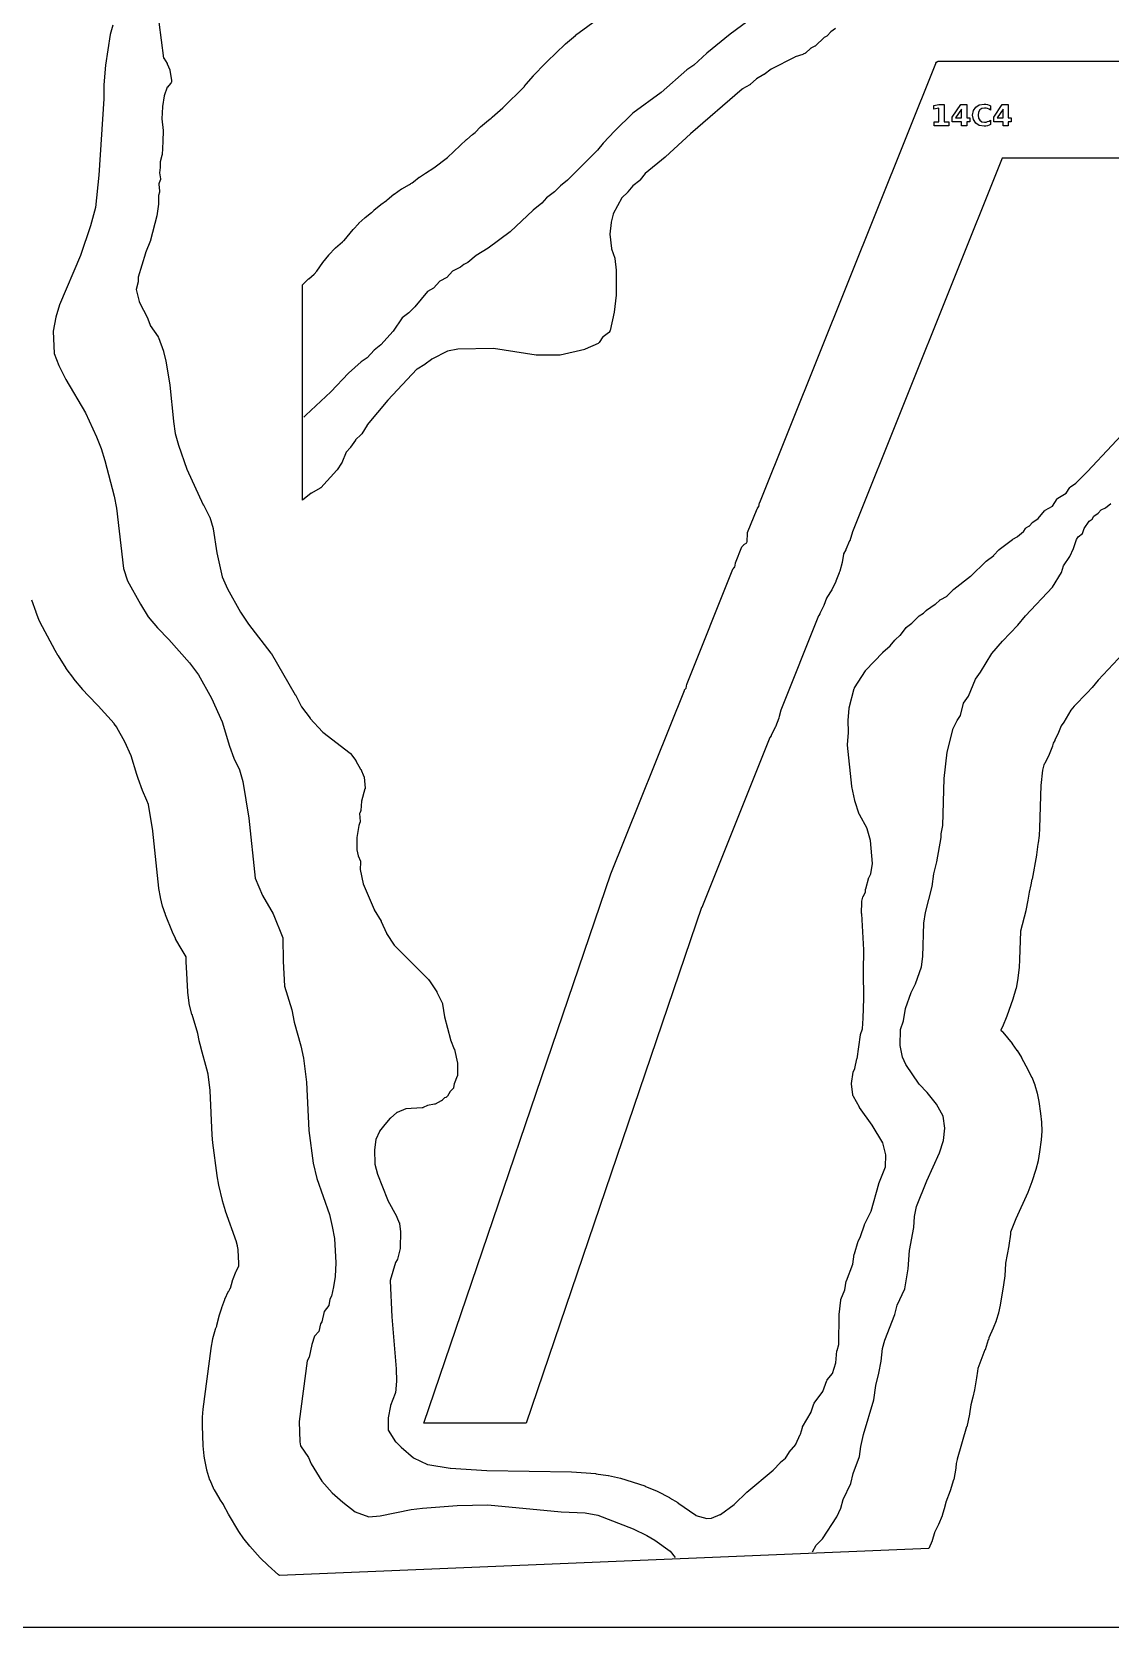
# Model space of a CAD drawing. Header units: millimetres. Extents: x 0 to 841, y 0 to 594.
# Drawn here: x 395.7 to 618.4, y 0 to 329.5 of the extents above; entities that cross this region are included whole.
import ezdxf

# ---------------------------------------------------------------- set-up
doc = ezdxf.new("R2010")
doc.units = ezdxf.units.MM
for name, color, linetype in [('CUT', 1, 'Continuous'), ('ENGRAVE', 5, 'Continuous'), ('SHEET_EDGE_DO_NOT_CUT', 8, 'Continuous')]:
    doc.layers.add(name, color=color, linetype=linetype)

msp = doc.modelspace()

# ---------------------------------------------------------------- linework, layer by layer
at = {"layer": 'CUT'}
for points in [[(421.95, 331.46), (422.95, 324.06), (422.96, 324.05), (422.96, 324.03), (423.65, 322.93), (423.68, 322.87), (424.21, 321.66), (424.22, 321.62), (424.23, 321.58), (424.24, 321.54), (424.58, 319.43), (424.59, 319.38), (424.59, 319.33), (424.58, 319.28), (424.57, 319.23), (424.56, 319.18), (424.49, 318.98), (424.47, 318.93), (424.44, 318.89), (424.42, 318.84), (424.39, 318.81), (423.72, 318.07), (423.71, 318.06), (423.7, 318.05), (423.07, 316.29), (423.07, 316.27), (423.06, 316.26), (422.74, 314.03), (422.73, 314.01), (422.57, 311.51), (422.57, 311.5), (422.57, 311.49), (422.84, 309.09), (422.84, 309.02), (422.8, 306.88), (422.8, 306.85), (422.61, 304.05), (422.6, 303.99), (422.59, 303.94), (422.21, 302.65), (422.2, 302.63), (422.2, 302.62), (422.24, 301.53), (422.24, 301.48), (422.24, 301.43), (422.07, 300.37), (422.07, 300.36), (422.07, 300.34), (422.28, 299.11), (422.29, 299.06), (422.29, 299.01), (422.28, 298.96), (422.27, 298.91), (422.26, 298.86), (421.97, 298.06), (421.97, 298.05), (421.97, 298.04), (422.11, 296.56), (422.11, 296.51), (422.11, 296.47), (422.1, 296.42), (422.09, 296.38), (421.91, 295.71), (421.9, 295.7), (421.9, 295.69), (421.87, 293.94), (421.87, 293.88), (421.53, 291.5), (421.52, 291.45), (420.25, 286.46), (420.23, 286.4), (419.19, 283.83), (419.18, 283.8), (417.7, 278.8), (417.69, 278.78), (417.69, 278.77), (417.69, 277.98), (417.68, 277.92), (417.67, 277.86), (417.27, 276.26), (417.27, 276.25), (417.27, 276.23), (417.9, 273.77), (417.9, 273.75), (417.91, 273.74), (419.67, 270.27), (419.7, 270.21), (420.19, 268.88), (420.19, 268.86), (420.2, 268.85), (421.81, 266.48), (421.84, 266.42), (421.86, 266.37), (422.91, 263.53), (422.93, 263.48), (423.42, 261.48), (423.43, 261.44), (424.21, 256.55), (424.21, 256.53), (424.96, 249.04), (424.96, 249.02), (425.36, 246.55), (425.36, 246.53), (425.99, 244.11), (425.99, 244.09), (427.76, 239.15), (427.77, 239.13), (431.14, 231.8), (431.15, 231.79), (432.44, 229.31), (432.47, 229.27), (432.48, 229.22), (433.18, 226.9), (433.18, 226.87), (433.19, 226.83), (433.9, 221.89), (433.9, 221.87), (435.05, 216.93), (435.05, 216.92), (435.05, 216.91), (436.12, 214.47), (436.13, 214.45), (438.81, 209.61), (438.82, 209.59), (440.48, 207.15), (440.49, 207.14), (445.11, 201.17), (445.14, 201.12), (450.14, 192.57), (450.15, 192.55), (451.42, 190.09), (451.42, 190.08), (451.43, 190.07), (453.17, 187.7), (453.19, 187.68), (455.78, 184.87), (455.79, 184.86), (455.8, 184.85), (461.46, 180.52), (461.49, 180.49), (461.52, 180.45), (461.55, 180.42), (462.62, 178.96), (462.66, 178.91), (463.62, 177.21), (463.64, 177.17), (464.31, 175.69), (464.33, 175.64), (464.34, 175.59), (464.35, 175.53), (464.54, 173.29), (464.54, 173.25), (464.54, 173.2), (464.53, 173.15), (464.52, 173.11), (463.78, 170.6), (463.77, 170.59), (463.77, 170.58), (463.64, 168.63), (463.64, 168.59), (463.63, 168.54), (463.62, 168.5), (463.6, 168.46), (463.43, 168.08), (463.42, 168.07), (463.42, 168.06), (463.51, 166.38), (463.51, 166.32), (463.51, 166.27), (463.49, 166.21), (463.48, 166.16), (463.23, 165.56), (463.23, 165.54), (463.22, 165.53), (462.84, 163.07), (462.84, 163.06), (462.84, 163.05), (462.83, 160.58), (462.83, 160.56), (462.84, 160.55), (463.13, 159.3), (463.13, 159.29), (463.13, 159.28), (463.58, 158.21), (463.6, 158.16), (463.61, 158.1), (463.62, 158.05), (463.62, 157.99), (463.56, 156.5), (463.56, 156.49), (463.56, 156.47), (464.17, 153.53), (464.18, 153.52), (464.18, 153.51), (466.4, 148.19), (466.4, 148.18), (466.4, 148.17), (467.83, 145.81), (467.86, 145.75), (468.94, 143.29), (468.94, 143.28), (468.95, 143.27), (470.57, 140.87), (470.57, 140.86), (470.58, 140.85), (477.62, 133.72), (477.65, 133.69), (477.68, 133.65), (479.33, 131.19), (479.36, 131.13), (480.5, 128.78), (480.52, 128.73), (480.54, 128.69), (480.55, 128.64), (480.95, 126.07), (480.96, 126.05), (482.19, 121.35), (482.2, 121.32), (482.97, 119.39), (482.98, 119.35), (482.99, 119.31), (483.6, 116.46), (483.61, 116.41), (483.62, 116.36), (483.63, 113.97), (483.63, 113.92), (483.62, 113.87), (483.61, 113.83), (483.59, 113.78), (482.97, 112.23), (482.96, 112.21), (482.96, 112.2), (482.83, 111.47), (482.82, 111.43), (482.8, 111.38), (482.78, 111.33), (482.76, 111.29), (482.73, 111.25), (482.7, 111.21), (482.11, 110.61), (482.1, 110.6), (482.1, 110.59), (481.56, 109.68), (481.54, 109.64), (481.51, 109.61), (481.48, 109.58), (481.44, 109.55), (481.36, 109.48), (481.32, 109.45), (481.27, 109.42), (481.22, 109.4), (480.93, 109.3), (480.91, 109.29), (480.91, 109.28), (480.42, 108.76), (480.39, 108.73), (480.36, 108.71), (480.32, 108.68), (480.28, 108.66), (479.04, 108.02), (478.99, 108), (478.94, 107.99), (478.89, 107.97), (477.42, 107.72), (477.41, 107.71), (477.4, 107.71), (476.54, 107.29), (476.5, 107.27), (476.45, 107.26), (476.4, 107.25), (476.36, 107.24), (472.96, 107.02), (472.95, 107.01), (472.93, 107.01), (471.15, 106.28), (471.14, 106.27), (471.13, 106.26), (469.77, 105.13), (469.76, 105.12), (469.75, 105.11), (468.6, 103.8), (468.59, 103.79), (467.53, 102.41), (467.53, 102.39), (467.52, 102.38), (466.75, 100.72), (466.74, 100.71), (466.74, 100.7), (466.49, 98.6), (466.48, 98.56), (466.55, 95.66), (466.55, 95.64), (466.56, 95.63), (467.09, 93.56), (467.1, 93.54), (469.16, 88.28), (469.17, 88.25), (471.09, 84.73), (471.12, 84.68), (471.61, 83.52), (471.63, 83.47), (471.64, 83.43), (471.65, 83.38), (471.84, 81.67), (471.85, 81.61), (471.78, 78.32), (471.78, 78.27), (471.77, 78.21), (471.25, 76.01), (471.24, 75.97), (471.22, 75.92), (471.2, 75.88), (471.17, 75.84), (470.82, 75.33), (470.82, 75.32), (470.81, 75.31), (469.73, 71.56), (469.73, 71.55), (469.73, 71.53), (470.04, 64.06), (470.04, 64.05), (470.95, 53.32), (470.95, 53.3), (471.01, 50.86), (471.01, 50.8), (470.79, 48.38), (470.78, 48.33), (470.77, 48.29), (470.76, 48.25), (469.82, 45.74), (469.82, 45.73), (469.82, 45.72), (469.29, 43.24), (469.29, 43.23), (469.29, 43.22), (469.32, 40.72), (469.32, 40.71), (469.33, 40.7), (470.84, 38.28), (470.85, 38.27), (470.86, 38.26), (471.96, 37.16), (471.97, 37.14), (474.53, 34.99), (474.54, 34.98), (474.56, 34.97), (477.44, 33.56), (477.45, 33.55), (477.47, 33.55), (482.14, 32.84), (482.17, 32.83), (489.65, 32.37), (489.66, 32.37), (507.16, 32.06), (507.19, 32.06), (512.17, 31.69), (512.21, 31.68), (514.74, 31.33), (514.78, 31.32), (517.27, 30.77), (517.31, 30.76), (522.28, 29.15), (522.32, 29.13), (524.83, 28.07), (524.87, 28.05), (527.4, 26.74), (527.42, 26.73), (529.12, 25.71), (529.15, 25.69), (532.83, 23.09), (532.84, 23.08), (532.86, 23.08), (535.11, 22.42), (535.12, 22.42), (535.13, 22.42), (536.07, 22.51), (536.08, 22.51), (536.09, 22.51), (537.88, 23.24), (537.89, 23.24), (537.9, 23.25), (540.76, 25.34), (540.79, 25.37), (543.34, 27.85), (543.37, 27.88), (548.78, 32.38), (548.81, 32.4), (550.29, 34.02), (550.33, 34.06), (551.32, 34.89), (551.33, 34.9), (551.33, 34.91), (552.08, 36.08), (552.12, 36.13), (553.46, 37.73), (553.46, 37.74), (553.47, 37.75), (554.4, 39.8), (554.42, 39.83), (554.83, 41.25), (554.85, 41.31), (554.88, 41.36), (556.65, 44.4), (556.65, 44.42), (556.66, 44.43), (557.23, 46.14), (557.25, 46.19), (557.27, 46.24), (557.3, 46.28), (559.04, 48.65), (559.05, 48.66), (559.05, 48.67), (559.9, 50.93), (559.93, 50.98), (559.95, 51.03), (559.99, 51.07), (561.07, 52.37), (561.07, 52.38), (561.08, 52.39), (561.72, 54.56), (561.72, 54.57), (561.72, 54.58), (561.98, 57.03), (561.99, 57.08), (562, 57.12), (562.37, 58.36), (562.37, 58.37), (562.37, 58.38), (562.4, 64.53), (562.41, 64.59), (562.75, 67.52), (562.76, 67.57), (562.77, 67.61), (562.78, 67.65), (563.58, 69.65), (563.58, 69.66), (563.58, 69.67), (563.9, 71.42), (563.91, 71.47), (563.92, 71.51), (565.24, 74.93), (565.25, 74.94), (565.25, 74.95), (565.56, 77.02), (565.57, 77.05), (565.58, 77.09), (566.38, 79.68), (566.39, 79.72), (566.41, 79.76), (566.85, 80.65), (566.86, 80.68), (567.64, 83.06), (567.66, 83.13), (569.01, 85.88), (569.01, 85.89), (569.02, 85.9), (570.62, 91.55), (570.63, 91.59), (571.98, 95.04), (571.99, 95.05), (571.99, 95.06), (572.08, 97.52), (572.08, 97.53), (572.08, 97.55), (571.46, 100), (571.46, 100.01), (571.45, 100.02), (569.26, 103.65), (569.25, 103.66), (566.65, 107.33), (566.63, 107.37), (565.36, 109.58), (565.34, 109.63), (565.32, 109.68), (565.25, 109.87), (565.24, 109.92), (565.23, 109.97), (564.98, 112.15), (564.98, 112.2), (564.98, 112.24), (564.99, 112.28), (565.34, 114.61), (565.35, 114.67), (565.37, 114.72), (565.39, 114.77), (565.7, 115.35), (565.7, 115.36), (565.7, 115.37), (566.11, 117.36), (566.12, 117.38), (566.85, 122.3), (566.86, 122.34), (566.87, 122.37), (567.23, 123.54), (567.23, 123.56), (567.23, 123.57), (567.41, 125.79), (567.41, 125.8), (567.55, 129.86), (567.55, 129.87), (567.43, 135.36), (567.43, 135.39), (567.55, 139.85), (567.55, 139.88), (567.08, 147.32), (567.07, 147.36), (567.11, 149.82), (567.11, 149.87), (567.12, 149.93), (567.31, 150.74), (567.32, 150.78), (567.34, 150.82), (567.36, 150.86), (567.87, 151.78), (567.87, 151.8), (567.87, 151.81), (567.89, 152.38), (567.9, 152.44), (567.91, 152.5), (568.55, 154.79), (568.57, 154.84), (568.6, 154.89), (568.97, 155.57), (568.98, 155.58), (568.98, 155.59), (569.29, 157.68), (569.29, 157.69), (569.29, 157.71), (568.9, 162.45), (568.9, 162.46), (568.9, 162.47), (568.22, 164.9), (568.22, 164.91), (568.21, 164.92), (566.62, 167.83), (566.6, 167.87), (566.58, 167.91), (565.68, 170.64), (565.67, 170.7), (565.06, 173.61), (565.05, 173.66), (564.13, 182.15), (564.13, 182.2), (564.13, 182.25), (564.36, 184.75), (564.36, 184.78), (564.32, 187.3), (564.32, 187.34), (564.5, 189.75), (564.51, 189.8), (564.51, 189.84), (565.56, 193.86), (565.57, 193.91), (565.59, 193.95), (565.62, 194), (567.84, 197.48), (567.86, 197.52), (567.9, 197.55), (571.43, 201.3), (571.46, 201.33), (572.96, 202.66), (572.96, 202.66), (572.97, 202.67), (573.92, 203.84), (573.97, 203.89), (575.05, 204.88), (575.06, 204.89), (575.07, 204.89), (576.29, 206.43), (576.33, 206.47), (576.37, 206.51), (577.46, 207.38), (577.48, 207.4), (578.88, 208.79), (578.91, 208.82), (578.95, 208.85), (578.98, 208.87), (579.87, 209.39), (579.88, 209.4), (579.88, 209.4), (580.42, 209.96), (580.46, 209.99), (580.5, 210.02), (582.29, 211.24), (582.3, 211.25), (582.31, 211.26), (583.2, 212.11), (583.23, 212.14), (583.27, 212.17), (583.31, 212.19), (584.72, 212.95), (584.73, 212.96), (584.74, 212.96), (586.01, 214.32), (586.04, 214.35), (586.08, 214.37), (589.57, 217.03), (589.59, 217.05), (592.73, 220.1), (592.78, 220.14), (594.38, 221.35), (594.39, 221.36), (594.4, 221.36), (595.42, 222.48), (595.45, 222.51), (595.48, 222.54), (598.23, 224.64), (598.29, 224.68), (599.22, 225.21), (599.23, 225.22), (599.24, 225.23), (600.52, 226.31), (600.53, 226.32), (600.54, 226.33), (600.92, 226.92), (600.94, 226.96), (600.97, 227), (601.01, 227.03), (601.05, 227.06), (601.09, 227.09), (601.63, 227.4), (601.64, 227.4), (601.65, 227.41), (602.32, 228.16), (602.35, 228.19), (602.38, 228.22), (602.42, 228.24), (603.49, 228.95), (603.5, 228.96), (603.51, 228.97), (604.84, 230.55), (604.88, 230.59), (604.91, 230.62), (604.95, 230.64), (604.99, 230.67), (606.47, 231.48), (606.48, 231.49), (606.49, 231.5), (607.43, 233), (607.45, 233.04), (607.48, 233.07), (607.52, 233.1), (607.55, 233.13), (607.59, 233.16), (609.29, 234.2), (609.3, 234.2), (609.31, 234.21), (610.06, 235.36), (610.08, 235.4), (610.12, 235.44), (610.15, 235.47), (610.19, 235.5), (611.28, 236.24), (611.29, 236.25), (611.29, 236.26), (613.69, 238.69), (613.69, 238.69), (633.83, 260.18)], [(561.69, 330.17), (560.68, 329.46), (560.67, 329.45), (560.66, 329.44), (560, 328.7), (559.97, 328.67), (559.94, 328.64), (559.9, 328.61), (559.86, 328.59), (559.34, 328.3), (559.33, 328.3), (559.32, 328.29), (557.56, 326.58), (557.51, 326.55), (557.47, 326.52), (557.42, 326.49), (556.56, 326.08), (556.55, 326.07), (556.54, 326.07), (555.58, 325.17), (555.54, 325.14), (555.51, 325.12), (555.47, 325.09), (554.98, 324.84), (554.95, 324.83), (554.91, 324.81), (553.33, 324.29), (553.32, 324.29), (553.31, 324.28), (548.38, 321.76), (548.37, 321.75), (548.36, 321.75), (546.92, 320.69), (546.88, 320.66), (545.37, 319.78), (545.35, 319.77), (545.34, 319.76), (544.08, 318.59), (544.05, 318.56), (544.02, 318.54), (543.98, 318.51), (542.45, 317.68), (542.44, 317.67), (542.43, 317.67), (531.71, 308.43), (531.71, 308.42), (526.56, 303.63), (526.53, 303.61), (522.39, 300.25), (522.38, 300.24), (522.37, 300.23), (521.32, 298.88), (521.28, 298.84), (521.24, 298.8), (519.84, 297.68), (519.83, 297.67), (519.82, 297.66), (518.83, 296.41), (518.78, 296.36), (517.59, 295.18), (517.58, 295.17), (517.57, 295.16), (515.76, 291.86), (515.76, 291.85), (515.75, 291.84), (515.35, 290.17), (515.35, 290.13), (515.1, 287.69), (515.1, 287.68), (515.1, 287.66), (515.42, 284.72), (515.43, 284.7), (515.43, 284.69), (516.08, 282.72), (516.1, 282.67), (516.1, 282.63), (516.41, 280.26), (516.42, 280.19), (516.41, 275.16), (516.41, 275.1), (516, 271.61), (515.99, 271.56), (515.13, 267.8), (515.11, 267.76), (515.1, 267.71), (515.08, 267.68), (515.06, 267.64), (514.93, 267.44), (514.9, 267.4), (514.87, 267.37), (514.84, 267.33), (514.8, 267.3), (513.67, 266.47), (513.66, 266.47), (513.65, 266.46), (512.88, 265.32), (512.86, 265.28), (512.83, 265.25), (512.79, 265.22), (512.76, 265.19), (512.72, 265.16), (512.68, 265.14), (509.99, 263.93), (509.95, 263.91), (509.9, 263.9), (504.82, 262.69), (504.76, 262.68), (504.71, 262.68), (499.98, 262.69), (499.94, 262.69), (499.9, 262.69), (491.07, 264.06), (491.06, 264.06), (491.05, 264.06), (483.69, 263.95), (483.68, 263.95), (483.67, 263.94), (481.58, 263.53), (481.57, 263.53), (481.56, 263.52), (478.3, 261.84), (478.29, 261.84), (478.28, 261.83), (476.93, 260.81), (476.88, 260.77), (475.28, 259.84), (475.27, 259.83), (475.26, 259.83), (469.24, 253.42), (469.23, 253.4), (464.97, 248.28), (464.95, 248.25), (463.84, 246.42), (463.81, 246.39), (463.78, 246.36), (463.76, 246.32), (462.57, 245.18), (462.56, 245.17), (462.55, 245.16), (461.56, 243.69), (461.51, 243.64), (460.65, 242.69), (460.64, 242.67), (460.64, 242.66), (459.73, 240.46), (459.71, 240.42), (459.68, 240.37), (458.75, 239), (458.7, 238.94), (455.41, 235.33), (455.37, 235.29), (455.33, 235.26), (455.29, 235.23), (453.46, 234.19), (453.43, 234.17), (451.62, 232.74), (451.62, 277.19), (451.64, 277.21), (451.85, 277.43), (451.86, 277.44), (452.89, 278.45), (452.92, 278.48), (454.02, 279.42), (454.03, 279.42), (454.04, 279.43), (454.04, 279.44), (454.58, 280.04), (454.6, 280.06), (455.82, 281.82), (455.84, 281.84), (457.03, 283.38), (457.06, 283.42), (458.39, 284.83), (458.43, 284.86), (459.9, 286.13), (459.92, 286.15), (460.18, 286.36), (460.19, 286.37), (460.2, 286.37), (462.09, 288.64), (462.11, 288.66), (463.25, 289.91), (463.28, 289.94), (464.52, 291.08), (464.55, 291.11), (465.88, 292.14), (465.91, 292.16), (466.41, 292.66), (466.44, 292.69), (467.74, 293.78), (467.77, 293.81), (468.94, 294.63), (468.95, 294.64), (468.96, 294.64), (469.04, 294.73), (469.08, 294.76), (470.49, 295.95), (470.53, 295.98), (472.06, 297.02), (472.1, 297.05), (473.71, 297.94), (473.74, 297.96), (473.93, 298.1), (473.97, 298.13), (474.28, 298.31), (474.28, 298.31), (474.29, 298.32), (474.52, 298.52), (474.54, 298.53), (475.72, 299.45), (475.75, 299.48), (477.01, 300.31), (477.02, 300.32), (478.72, 301.36), (478.74, 301.37), (481.57, 303.5), (481.59, 303.52), (485.51, 307.21), (485.52, 307.22), (486.73, 308.27), (486.74, 308.28), (487.24, 308.68), (487.26, 308.7), (488.37, 309.84), (488.4, 309.87), (490.01, 311.21), (490.03, 311.22), (490.56, 311.62), (490.59, 311.64), (490.78, 311.84), (490.8, 311.86), (492.41, 313.29), (492.43, 313.31), (492.98, 313.75), (493, 313.77), (497.46, 318.22), (497.48, 318.25), (497.79, 318.65), (497.81, 318.68), (499.31, 320.4), (499.32, 320.43), (501.76, 322.93), (501.76, 322.94), (502.15, 323.32), (502.15, 323.33), (505.88, 326.96), (505.91, 326.99), (507.98, 328.75), (508, 328.77), (513.11, 332.53)], [(638.43, 303.41), (596.1, 303.41), (596.09, 303.41), (596.08, 303.4), (565.3, 226.58), (565.29, 226.57), (565.29, 226.56), (565.22, 226.24), (565.21, 226.2), (564.62, 224.36), (564.6, 224.32), (563.83, 222.55), (563.81, 222.5), (563.33, 221.65), (563.33, 221.63), (563.32, 221.62), (563.03, 219.91), (563.02, 219.87), (562.54, 218.09), (562.54, 218.07), (562.44, 217.79), (562.44, 217.76), (561.77, 215.99), (561.75, 215.95), (560.93, 214.26), (560.91, 214.22), (559.92, 212.62), (559.9, 212.58), (559.86, 212.53), (559.85, 212.52), (559.85, 212.51), (559.29, 211.02), (559.27, 210.98), (558.46, 209.32), (558.44, 209.28), (558.21, 208.9), (558.21, 208.9), (558.2, 208.89), (550.4, 189.41), (550.39, 189.38), (550.05, 188.09), (550.05, 188.06), (549.96, 187.78), (549.95, 187.76), (549.26, 185.93), (549.24, 185.89), (548.38, 184.15), (548.36, 184.11), (548.12, 183.72), (548.12, 183.72), (548.11, 183.71), (534.05, 148.62), (534.04, 148.61), (497.79, 42.12), (476.67, 42.12), (515.28, 155.55), (515.28, 155.55), (515.29, 155.57), (530.48, 193.47), (530.5, 193.51), (530.52, 193.56), (530.6, 193.68), (530.63, 193.72), (530.66, 193.75), (530.69, 193.79), (530.73, 193.81), (530.86, 193.91), (530.87, 193.91), (530.87, 193.93), (531.01, 194.77), (531.02, 194.83), (531.04, 194.88), (540.5, 218.47), (540.52, 218.52), (540.55, 218.57), (540.59, 218.61), (540.85, 218.92), (540.86, 218.93), (540.86, 218.94), (541, 219.71), (541.02, 219.75), (541.03, 219.8), (542.35, 223.08), (542.36, 223.12), (542.38, 223.16), (542.41, 223.19), (542.44, 223.23), (542.72, 223.55), (542.76, 223.59), (542.81, 223.62), (542.86, 223.65), (543.35, 223.92), (543.36, 223.93), (543.36, 223.94), (543.45, 224.22), (543.46, 224.23), (543.46, 224.24), (543.51, 225.9), (543.51, 225.94), (543.52, 225.99), (543.53, 226.03), (543.54, 226.07), (545.51, 230.99), (545.54, 231.04), (545.57, 231.08), (545.6, 231.12), (545.85, 231.42), (545.86, 231.43), (545.86, 231.44), (546, 232.17), (546.01, 232.22), (546.03, 232.26), (582.36, 322.91), (582.38, 322.95), (582.4, 322.99), (582.42, 323.02), (582.53, 323.18), (582.56, 323.21), (582.59, 323.24), (582.62, 323.27), (582.66, 323.3), (582.7, 323.32), (582.75, 323.35), (582.79, 323.37), (582.84, 323.39), (582.89, 323.4), (582.94, 323.41), (582.99, 323.41), (638.43, 323.41)], [(621.07, 201.08), (615.93, 195.59), (615.92, 195.58), (614.67, 194.09), (614.66, 194.07), (613.65, 192.96), (613.64, 192.95), (610.96, 190.19), (610.95, 190.18), (610.29, 189.41), (610.28, 189.4), (610.28, 189.39), (608.8, 186.93), (608.79, 186.91), (608.28, 186.14), (608.27, 186.13), (608.26, 186.12), (607.73, 184.79), (607.72, 184.77), (606.98, 183.15), (606.96, 183.11), (606.65, 182.57), (606.65, 182.56), (606.64, 182.55), (606.49, 182), (606.48, 181.95), (605.79, 180.19), (605.77, 180.14), (604.93, 178.45), (604.9, 178.41), (604.73, 178.14), (604.72, 178.13), (604.72, 178.11), (604.44, 177), (604.43, 176.97), (604.05, 173.81), (604.04, 173.79), (603.81, 165.06), (603.81, 165.04), (603.71, 163.52), (603.71, 163.48), (603.49, 161.97), (603.49, 161.95), (603.43, 161.67), (603.43, 161.64), (603.41, 161.22), (603.41, 161.18), (603.17, 159.47), (603.17, 159.45), (602.26, 154.45), (602.25, 154.44), (602.01, 153.29), (602.01, 153.28), (601.65, 151.81), (601.64, 151.79), (601.41, 150.17), (601.41, 150.14), (600.98, 147.99), (600.97, 147.96), (599.88, 143.72), (599.88, 143.69), (599.88, 143.68), (599.87, 143.65), (599.7, 137.92), (599.7, 137.9), (599.58, 136.25), (599.58, 136.23), (599.33, 134.09), (599.33, 134.06), (598.95, 131.88), (598.94, 131.82), (598.32, 129.69), (598.31, 129.67), (597.07, 126.18), (597.06, 126.15), (596.15, 123.99), (596.14, 123.96), (595.83, 123.34), (595.83, 123.33), (595.83, 123.32), (596.2, 122.91), (596.22, 122.89), (598.13, 120.5), (598.14, 120.48), (599.15, 119.11), (599.17, 119.07), (600.06, 117.62), (600.07, 117.6), (601.4, 115.18), (601.41, 115.16), (602.17, 113.61), (602.19, 113.57), (602.81, 111.98), (602.83, 111.94), (603.3, 110.29), (603.31, 110.25), (603.65, 108.56), (603.65, 108.54), (604.03, 106.08), (604.03, 106.05), (604.22, 104.29), (604.22, 104.25), (604.25, 102.48), (604.25, 102.44), (604.12, 100.67), (604.12, 100.65), (603.82, 98.16), (603.81, 98.13), (603.51, 96.34), (603.5, 96.29), (603.04, 94.53), (603.03, 94.51), (602.23, 91.98), (602.22, 91.95), (601.39, 89.77), (601.38, 89.74), (598.93, 84.3), (598.92, 84.29), (597.84, 81.6), (597.84, 81.59), (597.84, 81.58), (597.81, 81.21), (597.81, 81.18), (597.5, 78.79), (597.5, 78.76), (596.81, 75.16), (596.8, 75.13), (596.62, 72.58), (596.62, 72.56), (596.39, 70.67), (596.38, 70.64), (595.68, 66.53), (595.68, 66.51), (595.33, 64.91), (595.32, 64.87), (594.85, 63.3), (594.84, 63.27), (594.23, 61.74), (594.22, 61.72), (593.35, 59.77), (593.35, 59.77), (593.35, 59.76), (593.24, 59.35), (593.23, 59.33), (592.55, 57.26), (592.54, 57.24), (591.05, 53.41), (591.04, 53.4), (591.04, 53.39), (590.99, 52.87), (590.98, 52.85), (590.79, 51.48), (590.79, 51.46), (590.35, 48.98), (590.35, 48.97), (590.03, 47.49), (590.02, 47.47), (589.63, 45.93), (589.62, 45.9), (589.35, 44.03), (589.34, 44), (588.77, 41.37), (588.76, 41.34), (586.83, 34.65), (586.82, 34.64), (586.62, 33.79), (586.61, 33.76), (586.51, 32.88), (586.5, 32.85), (586.08, 30.49), (586.06, 30.44), (585.35, 28.15), (585.34, 28.12), (584.45, 25.78), (584.45, 25.75), (584.25, 24.96), (584.25, 24.94), (583.69, 23.06), (583.67, 23.01), (582.93, 21.2), (582.92, 21.18), (582.13, 19.51), (582.12, 19.47), (581.62, 17.86), (581.61, 17.82), (580.96, 16.25), (446.85, 10.66), (446.68, 10.8), (446.67, 10.81), (444.52, 12.71), (444.5, 12.73), (442.91, 14.31), (442.89, 14.33), (440.73, 16.73), (440.72, 16.74), (439.55, 18.17), (439.52, 18.2), (438.5, 19.73), (438.49, 19.75), (436.33, 23.3), (436.31, 23.33), (435.3, 25.28), (435.29, 25.3), (434.53, 26.45), (434.52, 26.47), (433.43, 28.32), (433.41, 28.37), (432.54, 30.32), (432.52, 30.37), (431.87, 32.4), (431.86, 32.45), (431.43, 34.55), (431.43, 34.58), (431.32, 35.33), (431.31, 35.36), (431.12, 37.44), (431.12, 37.47), (430.95, 41.64), (430.95, 41.66), (430.96, 43.31), (430.96, 43.36), (431.1, 45), (431.1, 45.03), (432.73, 57.56), (432.73, 57.59), (433.09, 59.57), (433.11, 59.62), (433.66, 61.55), (433.68, 61.6), (433.91, 62.15), (433.91, 62.16), (433.91, 62.17), (433.95, 62.33), (433.95, 62.36), (434.43, 64.24), (434.44, 64.27), (434.97, 65.97), (434.97, 66), (435.58, 67.69), (435.6, 67.73), (436.35, 69.35), (436.38, 69.39), (436.68, 69.9), (436.68, 69.91), (436.69, 69.93), (436.71, 70), (436.72, 70.02), (436.72, 70.03), (437.14, 71.53), (437.16, 71.59), (437.93, 73.54), (437.96, 73.59), (438.43, 74.49), (438.44, 74.5), (438.44, 74.51), (438.46, 75.11), (438.46, 75.13), (438.31, 77.95), (438.31, 77.98), (438.18, 78.71), (438.18, 78.73), (437.99, 79.53), (437.98, 79.55), (435.72, 85.93), (435.71, 85.95), (435.09, 88.06), (435.09, 88.08), (434.35, 91.24), (434.35, 91.26), (433.99, 93.23), (433.99, 93.25), (433.12, 100), (433.11, 100.02), (432.97, 101.6), (432.97, 101.62), (432.53, 110.81), (432.53, 110.83), (432.11, 114.18), (432.11, 114.2), (431.89, 115.25), (431.88, 115.26), (430.68, 119.52), (430.68, 119.54), (430.3, 121.1), (430.3, 121.12), (430.01, 122.6), (430, 122.62), (428.81, 126.49), (428.8, 126.52), (428.25, 128.79), (428.24, 128.85), (427.96, 131.17), (427.95, 131.2), (427.64, 136.3), (427.64, 136.32), (427.61, 137.36), (427.61, 137.37), (427.6, 138.39), (427.6, 138.4), (427.59, 138.42), (426.14, 140.86), (426.13, 140.87), (425.43, 142.16), (425.42, 142.2), (424.81, 143.54), (424.8, 143.55), (423.35, 147.13), (423.34, 147.15), (422.73, 148.89), (422.72, 148.93), (422.28, 150.7), (422.27, 150.75), (421.99, 152.57), (421.99, 152.59), (420.75, 164.42), (420.74, 164.44), (419.84, 169.9), (419.84, 169.91), (419.84, 169.92), (419.46, 170.69), (419.45, 170.72), (418.58, 172.78), (418.57, 172.8), (417.7, 175.26), (417.7, 175.27), (417.42, 176.09), (417.42, 176.1), (416.25, 179.93), (416.24, 179.96), (414.96, 182.85), (414.95, 182.87), (413.27, 185.83), (413.26, 185.85), (412.72, 186.59), (412.71, 186.61), (409.42, 190.28), (409.42, 190.29), (407.37, 192.38), (407.35, 192.4), (406.26, 193.61), (406.24, 193.63), (404.4, 195.86), (404.38, 195.89), (402.85, 197.99), (402.83, 198.02), (401.21, 200.6), (401.2, 200.62), (400.57, 201.71), (400.56, 201.73), (397.92, 206.59), (397.91, 206.61), (397.21, 208.05), (397.19, 208.09), (396.61, 209.58), (396.6, 209.6), (395.75, 212.07), (395.74, 212.09)]]:
    msp.add_lwpolyline(points, dxfattribs=at)
at = {"layer": 'ENGRAVE'}
for points in [[(549.26, 335.85), (539.94, 328.97), (535.11, 325.04), (532.45, 322.58), (530.97, 321.63), (525.7, 316.97), (519.86, 312.66), (516.11, 309.01), (513.67, 306.49), (512.54, 305.01), (506.35, 298.83), (504.92, 297.69), (503.68, 296.45), (501.97, 295.17), (501.03, 294.1), (499.24, 292.66), (494.49, 288.19), (489.98, 284.8), (487.45, 283.25), (485.78, 281.84), (484.95, 281.41), (484.27, 280.85), (482.6, 280.03), (481.42, 278.71), (479.95, 277.95), (478.65, 276.53), (477.45, 275.82), (474.8, 272.65), (473.6, 271.46), (472.23, 270.39), (470.32, 267.64), (467.81, 264.82), (466.41, 263.72), (464.95, 262.16), (463.75, 261.34), (461.14, 258.97), (457.44, 255.16), (452.32, 250.29), (451.92, 249.89)], [(412.44, 330.85), (411.94, 328.91), (410.92, 322.6), (410.63, 318.52), (410.62, 315.67), (409.58, 299.85), (408.85, 293.23), (407.84, 289.39), (405.81, 283.3), (401.45, 273.07), (400.68, 270.53), (400.15, 267.68), (400.37, 263.03), (401.34, 260.58), (402.72, 257.68), (406.79, 250.76), (409.1, 245.86), (410.05, 243.45), (410.79, 240.96), (412.76, 233.55), (413.24, 231.07), (414.65, 218.61), (415.51, 216.12), (418.15, 211.24), (419.78, 208.63), (421.65, 206.38), (424.03, 203.95), (428.3, 199.17), (430.12, 196.67), (432.84, 191.86), (435.01, 186.95), (436.54, 181.96), (437.42, 179.48), (438.61, 177.05), (439.33, 174.62), (440.57, 167.1), (441.88, 154.67), (443.34, 151.07), (445.57, 147.31), (447.57, 142.39), (447.61, 137.53), (447.92, 132.4), (449.43, 127.5), (449.93, 124.96), (451.31, 120.05), (451.85, 117.52), (452.47, 112.54), (452.95, 102.57), (453.82, 95.8), (454.57, 92.62), (457.19, 85.2), (457.78, 82.74), (458.21, 80.24), (458.49, 75.25), (458.37, 72.43), (458.04, 70.25), (457.6, 68.33), (457.29, 67.73), (457.05, 66.43), (456.1, 65.18), (455.64, 63.08), (455.31, 62.64), (455, 61.06), (454.08, 60.09), (453.55, 58.36), (453.02, 55.77), (452.56, 55.01), (450.94, 42.45), (451.1, 38.25), (451.22, 37.47), (452.84, 35.02), (453.42, 33.69), (455.59, 30.11), (457.76, 27.7), (459.92, 25.79), (462.5, 23.8), (465.3, 22.79), (467.69, 22.99), (474.07, 24.27), (476.4, 24.55), (483.59, 25.14), (489.92, 25.27), (505.03, 23.84), (510, 23.58), (512.57, 23.12), (519.88, 20.31), (522.73, 18.92), (524.34, 17.96), (527.51, 15.68), (528.54, 14.37)], [(556.94, 15.55), (557.7, 16.89), (558.98, 18.25), (561.94, 22.74), (562.78, 24.58), (563.25, 26.34), (564.82, 29.69), (565.31, 31.7), (566.64, 35.22), (566.89, 37.31), (567.49, 39.78), (569.56, 46.92), (569.99, 49.87), (570.65, 52.45), (571.09, 54.94), (571.36, 57.53), (571.87, 59.29), (573.92, 64.53), (574.44, 66.48), (575.96, 69.89), (576.67, 74.02), (576.94, 77.76), (577.86, 82.53), (578.01, 84.77), (578.4, 86.86), (580.52, 92.14), (583.15, 97.98), (583.96, 100.53), (584.26, 103.05), (583.88, 105.53), (582.54, 107.98), (580.61, 110.39), (578.93, 112.11), (576.23, 116.17), (575.49, 117.73), (575.02, 120.1), (575.08, 123.42), (575.71, 125.21), (576.15, 127.79), (577.32, 131.04), (578.22, 132.84), (579.46, 136.36), (579.71, 138.52), (579.92, 145.36), (580.23, 147.59), (581.61, 152.96), (581.98, 155.59), (582.58, 158.04), (583.5, 163.05), (583.5, 163.85), (583.82, 165.58), (584.08, 175.29), (584.74, 180.68), (585.98, 185.58), (586.79, 187.24), (587.5, 188.25), (588.08, 190.82), (589.17, 192.25), (590.6, 195.79), (591.65, 197.21), (593.97, 201.08), (596.14, 203.65), (599.33, 206.91), (600.94, 208.85), (606.48, 214.76), (608.36, 217.84), (608.74, 219.2), (610.03, 221.14), (610.8, 222.77), (611.44, 224.66), (611.78, 225.15), (612.66, 225.89), (613.05, 226.93), (614.08, 228.42), (614.66, 228.86), (615.02, 229.45), (615.92, 230.1), (616.5, 230.77), (617.4, 231.14), (618.55, 232.06)]]:
    msp.add_lwpolyline(points, dxfattribs=at)
for points in [[(582.03, 310.87), (583.03, 310.87), (583.03, 313.7), (582.01, 313.49), (582.01, 314.26), (583.02, 314.47), (584.1, 314.47), (584.1, 310.87), (585.09, 310.87), (585.09, 310.09), (582.03, 310.09), (582.03, 310.87)], [(587.53, 314.47), (588.78, 314.47), (588.78, 311.71), (589.4, 311.71), (589.4, 310.89), (588.78, 310.89), (588.78, 310.09), (587.71, 310.09), (587.71, 310.89), (585.78, 310.89), (585.78, 311.86), (587.53, 314.47)], [(587.71, 313.54), (586.48, 311.71), (587.71, 311.71), (587.71, 313.54)], [(593.7, 310.33), (593.38, 310.19), (593.05, 310.09), (592.71, 310.03), (592.35, 310.01), (591.37, 310.16), (590.62, 310.62), (590.14, 311.34), (589.98, 312.28), (590.14, 313.22), (590.62, 313.94), (591.37, 314.39), (592.35, 314.55), (592.71, 314.53), (593.05, 314.46), (593.38, 314.36), (593.7, 314.22), (593.7, 313.32), (593.39, 313.5), (593.08, 313.63), (592.77, 313.7), (592.44, 313.73), (591.9, 313.63), (591.49, 313.34), (591.23, 312.88), (591.15, 312.28), (591.23, 311.67), (591.49, 311.21), (591.9, 310.92), (592.44, 310.83), (592.77, 310.85), (593.08, 310.93), (593.39, 311.05), (593.7, 311.24), (593.7, 310.33)], [(596.11, 314.47), (597.36, 314.47), (597.36, 311.71), (597.98, 311.71), (597.98, 310.89), (597.36, 310.89), (597.36, 310.09), (596.29, 310.09), (596.29, 310.89), (594.35, 310.89), (594.35, 311.86), (596.11, 314.47)], [(596.29, 313.54), (595.06, 311.71), (596.29, 311.71), (596.29, 313.54)]]:
    msp.add_lwpolyline(points, close=True, dxfattribs=at)
at = {"layer": 'SHEET_EDGE_DO_NOT_CUT'}
msp.add_lwpolyline([(0, 0), (841, 0), (841, 594), (0, 594)], close=True, dxfattribs=at)

doc.saveas('drawing.dxf')
